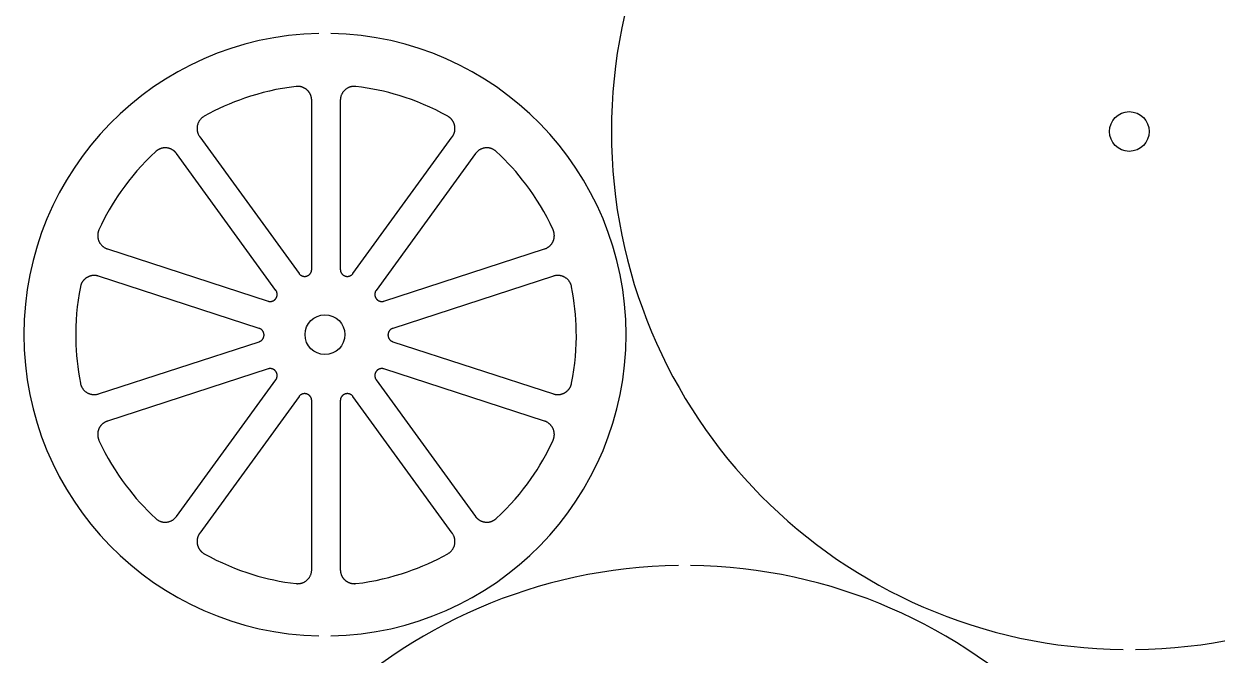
# Model space of a CAD drawing. Extents: x -2485 to -2143, y -68 to 535.
# Drawn here: x -2379.9 to -2280.8, y 16.8 to 69.2 of the extents above; entities that cross this region are included whole.
import ezdxf

# ---------------------------------------------------------------- set-up
doc = ezdxf.new("R2010")
doc.units = 0
doc.layers.add('Contorno', color=5, linetype='Continuous', true_color=0x0000ff)
doc.layers.add('Linha', color=1, linetype='Continuous')

msp = doc.modelspace()

# ---------------------------------------------------------------- linework, layer by layer
at = {"layer": 'Contorno'}
for centre in [(-2288.097, 60.242), (-2354.877, 43.381)]:
    msp.add_circle(centre, 1.65, dxfattribs=at)
for centre, radius, start, end in [((-2288.097, 60.242), 43, 90.66625, 269.33375), ((-2288.097, 60.242), 43, 270.66625, 89.33375), ((-2354.877, 43.381), 25, 91.14599, 268.85401), ((-2354.877, 43.381), 25, 271.14599, 88.85401), ((-2325.02, -18.785), 43, 90.66625, 269.33375), ((-2325.02, -18.785), 43, 270.66625, 89.33375)]:
    msp.add_arc(centre, radius, start, end, dxfattribs=at)
at = {"layer": 'Linha'}
for points in [[(-2357.159, 63.988), (-2357.189, 63.987), (-2357.22, 63.986), (-2357.25, 63.983), (-2357.279, 63.98), (-2357.842, 63.906), (-2358.398, 63.817), (-2358.946, 63.714), (-2359.486, 63.597), (-2360.018, 63.466), (-2360.541, 63.324), (-2361.055, 63.169), (-2361.559, 63.002), (-2361.979, 62.852), (-2362.399, 62.692), (-2362.819, 62.521), (-2363.238, 62.339), (-2363.657, 62.147), (-2364.074, 61.943), (-2364.49, 61.728), (-2364.904, 61.503), (-2364.939, 61.482), (-2364.973, 61.461), (-2365.006, 61.439), (-2365.038, 61.415), (-2365.07, 61.39), (-2365.101, 61.364), (-2365.13, 61.337), (-2365.159, 61.31), (-2365.187, 61.281), (-2365.214, 61.251), (-2365.239, 61.22), (-2365.264, 61.189), (-2365.288, 61.156), (-2365.31, 61.123), (-2365.331, 61.089), (-2365.352, 61.054), (-2365.371, 61.019), (-2365.388, 60.983), (-2365.405, 60.947), (-2365.42, 60.909), (-2365.434, 60.872), (-2365.446, 60.834), (-2365.458, 60.795), (-2365.467, 60.757), (-2365.476, 60.717), (-2365.483, 60.678), (-2365.489, 60.638), (-2365.494, 60.598), (-2365.497, 60.559), (-2365.498, 60.518), (-2365.499, 60.478), (-2365.498, 60.438), (-2365.495, 60.398), (-2365.492, 60.358), (-2365.487, 60.319), (-2365.48, 60.279), (-2365.472, 60.24), (-2365.463, 60.201), (-2365.452, 60.162), (-2365.44, 60.124), (-2365.427, 60.086), (-2365.413, 60.049), (-2365.397, 60.012), (-2365.38, 59.976), (-2365.362, 59.94), (-2365.342, 59.905), (-2365.322, 59.871), (-2365.3, 59.837), (-2365.277, 59.804), (-2357.032, 48.456), (-2357.02, 48.44), (-2357.007, 48.424), (-2356.994, 48.409), (-2356.98, 48.395), (-2356.966, 48.38), (-2356.952, 48.367), (-2356.937, 48.353), (-2356.921, 48.341), (-2356.905, 48.329), (-2356.889, 48.317), (-2356.872, 48.306), (-2356.855, 48.296), (-2356.837, 48.286), (-2356.82, 48.277), (-2356.802, 48.268), (-2356.783, 48.26), (-2356.765, 48.253), (-2356.746, 48.246), (-2356.727, 48.24), (-2356.707, 48.235), (-2356.688, 48.23), (-2356.668, 48.226), (-2356.649, 48.223), (-2356.629, 48.22), (-2356.609, 48.218), (-2356.589, 48.217), (-2356.569, 48.216), (-2356.549, 48.216), (-2356.529, 48.217), (-2356.509, 48.219), (-2356.489, 48.221), (-2356.469, 48.224), (-2356.449, 48.227), (-2356.43, 48.231), (-2356.41, 48.236), (-2356.391, 48.242), (-2356.372, 48.248), (-2356.353, 48.255), (-2356.335, 48.262), (-2356.316, 48.27), (-2356.298, 48.279), (-2356.281, 48.288), (-2356.263, 48.298), (-2356.246, 48.309), (-2356.23, 48.32), (-2356.213, 48.332), (-2356.197, 48.344), (-2356.182, 48.357), (-2356.167, 48.37), (-2356.153, 48.384), (-2356.139, 48.398), (-2356.125, 48.413), (-2356.112, 48.428), (-2356.1, 48.444), (-2356.088, 48.46), (-2356.076, 48.476), (-2356.066, 48.493), (-2356.055, 48.511), (-2356.046, 48.528), (-2356.037, 48.546), (-2356.029, 48.564), (-2356.021, 48.583), (-2356.014, 48.601), (-2356.007, 48.62), (-2356.002, 48.64), (-2355.996, 48.659), (-2355.992, 48.679), (-2355.988, 48.698), (-2355.985, 48.718), (-2355.983, 48.738), (-2355.981, 48.758), (-2355.98, 48.778), (-2355.98, 48.798), (-2355.98, 62.825), (-2355.98, 62.855), (-2355.981, 62.885), (-2355.983, 62.915), (-2355.986, 62.945), (-2355.989, 62.975), (-2355.994, 63.006), (-2355.999, 63.036), (-2356.005, 63.066), (-2356.012, 63.096), (-2356.019, 63.126), (-2356.028, 63.156), (-2356.037, 63.185), (-2356.047, 63.215), (-2356.058, 63.244), (-2356.069, 63.273), (-2356.082, 63.302), (-2356.095, 63.33), (-2356.109, 63.358), (-2356.123, 63.385), (-2356.139, 63.412), (-2356.155, 63.439), (-2356.171, 63.465), (-2356.189, 63.49), (-2356.207, 63.515), (-2356.225, 63.54), (-2356.244, 63.564), (-2356.264, 63.587), (-2356.284, 63.61), (-2356.305, 63.632), (-2356.326, 63.653), (-2356.348, 63.674), (-2356.37, 63.694), (-2356.393, 63.714), (-2356.416, 63.733), (-2356.44, 63.752), (-2356.464, 63.77), (-2356.489, 63.787), (-2356.514, 63.804), (-2356.54, 63.82), (-2356.567, 63.836), (-2356.594, 63.851), (-2356.621, 63.865), (-2356.649, 63.878), (-2356.677, 63.891), (-2356.706, 63.903), (-2356.735, 63.914), (-2356.764, 63.925), (-2356.794, 63.935), (-2356.824, 63.944), (-2356.854, 63.952), (-2356.884, 63.959), (-2356.915, 63.966), (-2356.945, 63.971), (-2356.976, 63.976), (-2357.006, 63.98), (-2357.037, 63.983), (-2357.068, 63.986), (-2357.098, 63.987), (-2357.129, 63.988), (-2357.159, 63.988)], [(-2352.544, 63.984), (-2352.584, 63.979), (-2352.623, 63.974), (-2352.663, 63.967), (-2352.702, 63.958), (-2352.741, 63.949), (-2352.779, 63.938), (-2352.817, 63.925), (-2352.855, 63.912), (-2352.892, 63.897), (-2352.929, 63.88), (-2352.965, 63.863), (-2353.001, 63.844), (-2353.035, 63.824), (-2353.069, 63.803), (-2353.103, 63.781), (-2353.135, 63.758), (-2353.167, 63.733), (-2353.198, 63.708), (-2353.228, 63.681), (-2353.257, 63.653), (-2353.285, 63.625), (-2353.312, 63.595), (-2353.338, 63.565), (-2353.363, 63.533), (-2353.387, 63.501), (-2353.409, 63.468), (-2353.431, 63.434), (-2353.451, 63.4), (-2353.471, 63.365), (-2353.489, 63.329), (-2353.505, 63.292), (-2353.521, 63.255), (-2353.535, 63.218), (-2353.548, 63.18), (-2353.559, 63.142), (-2353.57, 63.103), (-2353.579, 63.064), (-2353.586, 63.024), (-2353.592, 62.985), (-2353.597, 62.945), (-2353.601, 62.905), (-2353.603, 62.865), (-2353.603, 62.825), (-2353.603, 48.798), (-2353.603, 48.778), (-2353.602, 48.758), (-2353.6, 48.738), (-2353.598, 48.718), (-2353.595, 48.698), (-2353.591, 48.679), (-2353.587, 48.659), (-2353.581, 48.64), (-2353.576, 48.62), (-2353.569, 48.602), (-2353.562, 48.583), (-2353.554, 48.564), (-2353.546, 48.546), (-2353.537, 48.528), (-2353.527, 48.511), (-2353.517, 48.493), (-2353.507, 48.477), (-2353.495, 48.46), (-2353.483, 48.444), (-2353.471, 48.428), (-2353.458, 48.413), (-2353.444, 48.398), (-2353.43, 48.384), (-2353.416, 48.37), (-2353.401, 48.357), (-2353.385, 48.344), (-2353.37, 48.332), (-2353.353, 48.32), (-2353.337, 48.309), (-2353.32, 48.298), (-2353.302, 48.288), (-2353.285, 48.279), (-2353.267, 48.27), (-2353.248, 48.262), (-2353.23, 48.255), (-2353.211, 48.248), (-2353.192, 48.242), (-2353.173, 48.236), (-2353.153, 48.231), (-2353.134, 48.227), (-2353.114, 48.224), (-2353.094, 48.221), (-2353.074, 48.219), (-2353.054, 48.217), (-2353.034, 48.216), (-2353.014, 48.216), (-2352.994, 48.217), (-2352.974, 48.218), (-2352.954, 48.22), (-2352.934, 48.223), (-2352.915, 48.226), (-2352.895, 48.23), (-2352.876, 48.235), (-2352.856, 48.24), (-2352.837, 48.246), (-2352.818, 48.253), (-2352.8, 48.26), (-2352.781, 48.268), (-2352.763, 48.277), (-2352.745, 48.286), (-2352.728, 48.296), (-2352.711, 48.306), (-2352.694, 48.317), (-2352.678, 48.329), (-2352.662, 48.341), (-2352.646, 48.354), (-2352.631, 48.367), (-2352.617, 48.38), (-2352.603, 48.395), (-2352.589, 48.409), (-2352.576, 48.424), (-2352.563, 48.44), (-2352.551, 48.456), (-2344.306, 59.804), (-2344.289, 59.829), (-2344.272, 59.853), (-2344.256, 59.879), (-2344.241, 59.905), (-2344.226, 59.932), (-2344.211, 59.959), (-2344.198, 59.986), (-2344.185, 60.014), (-2344.173, 60.042), (-2344.161, 60.071), (-2344.151, 60.1), (-2344.141, 60.129), (-2344.131, 60.159), (-2344.123, 60.189), (-2344.115, 60.219), (-2344.109, 60.25), (-2344.103, 60.28), (-2344.098, 60.311), (-2344.093, 60.342), (-2344.09, 60.373), (-2344.087, 60.404), (-2344.085, 60.435), (-2344.084, 60.465), (-2344.084, 60.496), (-2344.085, 60.527), (-2344.086, 60.558), (-2344.088, 60.588), (-2344.091, 60.618), (-2344.095, 60.648), (-2344.1, 60.678), (-2344.105, 60.708), (-2344.111, 60.737), (-2344.118, 60.766), (-2344.125, 60.795), (-2344.134, 60.824), (-2344.143, 60.853), (-2344.153, 60.882), (-2344.163, 60.91), (-2344.175, 60.939), (-2344.187, 60.967), (-2344.2, 60.995), (-2344.214, 61.023), (-2344.229, 61.05), (-2344.244, 61.077), (-2344.26, 61.103), (-2344.277, 61.13), (-2344.295, 61.155), (-2344.313, 61.181), (-2344.332, 61.205), (-2344.351, 61.23), (-2344.371, 61.253), (-2344.392, 61.276), (-2344.413, 61.299), (-2344.435, 61.321), (-2344.458, 61.342), (-2344.481, 61.363), (-2344.504, 61.383), (-2344.528, 61.402), (-2344.552, 61.421), (-2344.577, 61.439), (-2344.602, 61.456), (-2344.627, 61.472), (-2344.653, 61.488), (-2344.679, 61.503), (-2345.178, 61.773), (-2345.679, 62.028), (-2346.184, 62.267), (-2346.689, 62.489), (-2347.196, 62.697), (-2347.703, 62.889), (-2348.21, 63.065), (-2348.716, 63.227), (-2349.144, 63.353), (-2349.578, 63.47), (-2350.018, 63.578), (-2350.464, 63.678), (-2350.916, 63.768), (-2351.373, 63.849), (-2351.836, 63.92), (-2352.304, 63.98), (-2352.344, 63.984), (-2352.384, 63.987), (-2352.424, 63.988), (-2352.464, 63.988), (-2352.504, 63.986), (-2352.544, 63.984)], [(-2359.387, 46.137), (-2359.367, 46.139), (-2359.347, 46.141), (-2359.328, 46.144), (-2359.308, 46.148), (-2359.288, 46.152), (-2359.269, 46.157), (-2359.25, 46.163), (-2359.231, 46.169), (-2359.212, 46.176), (-2359.194, 46.184), (-2359.175, 46.192), (-2359.157, 46.201), (-2359.14, 46.21), (-2359.122, 46.22), (-2359.106, 46.231), (-2359.089, 46.242), (-2359.073, 46.254), (-2359.057, 46.267), (-2359.042, 46.28), (-2359.027, 46.293), (-2359.013, 46.307), (-2358.999, 46.321), (-2358.985, 46.336), (-2358.972, 46.352), (-2358.96, 46.367), (-2358.948, 46.384), (-2358.937, 46.4), (-2358.927, 46.417), (-2358.917, 46.434), (-2358.907, 46.452), (-2358.898, 46.47), (-2358.89, 46.488), (-2358.882, 46.507), (-2358.876, 46.526), (-2358.869, 46.545), (-2358.864, 46.564), (-2358.859, 46.583), (-2358.854, 46.603), (-2358.851, 46.623), (-2358.848, 46.642), (-2358.846, 46.662), (-2358.844, 46.682), (-2358.843, 46.702), (-2358.843, 46.722), (-2358.844, 46.742), (-2358.845, 46.762), (-2358.847, 46.782), (-2358.849, 46.802), (-2358.853, 46.822), (-2358.857, 46.842), (-2358.861, 46.861), (-2358.866, 46.88), (-2358.872, 46.899), (-2358.879, 46.918), (-2358.886, 46.937), (-2358.894, 46.955), (-2358.903, 46.974), (-2358.912, 46.991), (-2358.921, 47.009), (-2358.932, 47.026), (-2358.943, 47.043), (-2358.954, 47.059), (-2367.199, 58.407), (-2367.217, 58.431), (-2367.236, 58.455), (-2367.255, 58.478), (-2367.275, 58.501), (-2367.295, 58.523), (-2367.317, 58.545), (-2367.339, 58.567), (-2367.361, 58.588), (-2367.384, 58.608), (-2367.408, 58.628), (-2367.432, 58.647), (-2367.457, 58.665), (-2367.483, 58.683), (-2367.509, 58.701), (-2367.535, 58.717), (-2367.562, 58.733), (-2367.589, 58.748), (-2367.617, 58.762), (-2367.645, 58.776), (-2367.673, 58.789), (-2367.702, 58.801), (-2367.73, 58.812), (-2367.759, 58.823), (-2367.789, 58.833), (-2367.818, 58.841), (-2367.848, 58.85), (-2367.877, 58.857), (-2367.907, 58.863), (-2367.937, 58.869), (-2367.967, 58.874), (-2367.996, 58.878), (-2368.026, 58.881), (-2368.056, 58.884), (-2368.086, 58.886), (-2368.116, 58.887), (-2368.146, 58.887), (-2368.177, 58.886), (-2368.207, 58.885), (-2368.238, 58.883), (-2368.268, 58.88), (-2368.299, 58.876), (-2368.33, 58.871), (-2368.36, 58.866), (-2368.39, 58.86), (-2368.421, 58.853), (-2368.451, 58.845), (-2368.481, 58.836), (-2368.51, 58.826), (-2368.54, 58.816), (-2368.569, 58.805), (-2368.598, 58.793), (-2368.626, 58.781), (-2368.654, 58.767), (-2368.682, 58.753), (-2368.709, 58.739), (-2368.735, 58.723), (-2368.762, 58.707), (-2368.787, 58.69), (-2368.813, 58.673), (-2368.837, 58.655), (-2368.861, 58.637), (-2368.885, 58.618), (-2368.907, 58.598), (-2368.93, 58.578), (-2369.341, 58.187), (-2369.738, 57.789), (-2370.121, 57.383), (-2370.49, 56.971), (-2370.843, 56.553), (-2371.182, 56.13), (-2371.507, 55.702), (-2371.817, 55.271), (-2372.069, 54.903), (-2372.314, 54.527), (-2372.553, 54.142), (-2372.786, 53.748), (-2373.012, 53.346), (-2373.23, 52.936), (-2373.44, 52.518), (-2373.642, 52.092), (-2373.658, 52.055), (-2373.673, 52.018), (-2373.687, 51.98), (-2373.699, 51.942), (-2373.71, 51.903), (-2373.72, 51.865), (-2373.728, 51.825), (-2373.735, 51.786), (-2373.74, 51.746), (-2373.744, 51.706), (-2373.747, 51.666), (-2373.749, 51.626), (-2373.749, 51.586), (-2373.747, 51.546), (-2373.745, 51.506), (-2373.741, 51.466), (-2373.735, 51.427), (-2373.728, 51.387), (-2373.72, 51.348), (-2373.711, 51.309), (-2373.7, 51.27), (-2373.687, 51.232), (-2373.674, 51.194), (-2373.659, 51.157), (-2373.643, 51.12), (-2373.626, 51.084), (-2373.607, 51.049), (-2373.587, 51.014), (-2373.567, 50.98), (-2373.544, 50.946), (-2373.521, 50.914), (-2373.497, 50.882), (-2373.471, 50.851), (-2373.445, 50.821), (-2373.417, 50.792), (-2373.389, 50.764), (-2373.359, 50.736), (-2373.329, 50.71), (-2373.298, 50.685), (-2373.266, 50.661), (-2373.233, 50.638), (-2373.199, 50.617), (-2373.165, 50.596), (-2373.129, 50.577), (-2373.094, 50.559), (-2373.057, 50.542), (-2373.02, 50.526), (-2372.983, 50.512), (-2372.945, 50.499), (-2359.604, 46.164), (-2359.585, 46.158), (-2359.566, 46.153), (-2359.546, 46.149), (-2359.527, 46.145), (-2359.507, 46.142), (-2359.487, 46.139), (-2359.467, 46.137), (-2359.447, 46.136), (-2359.427, 46.136), (-2359.407, 46.136), (-2359.387, 46.137)], [(-2335.834, 51.616), (-2335.835, 51.647), (-2335.836, 51.679), (-2335.839, 51.71), (-2335.842, 51.74), (-2335.846, 51.771), (-2335.851, 51.802), (-2335.856, 51.832), (-2335.863, 51.862), (-2335.87, 51.892), (-2335.878, 51.922), (-2335.887, 51.951), (-2335.896, 51.98), (-2335.906, 52.009), (-2335.917, 52.037), (-2335.929, 52.065), (-2335.941, 52.092), (-2336.185, 52.604), (-2336.442, 53.105), (-2336.709, 53.595), (-2336.988, 54.072), (-2337.276, 54.538), (-2337.573, 54.991), (-2337.879, 55.432), (-2338.194, 55.86), (-2338.466, 56.213), (-2338.748, 56.563), (-2339.04, 56.909), (-2339.343, 57.252), (-2339.655, 57.591), (-2339.978, 57.925), (-2340.311, 58.254), (-2340.653, 58.578), (-2340.683, 58.605), (-2340.714, 58.63), (-2340.746, 58.655), (-2340.778, 58.678), (-2340.811, 58.701), (-2340.846, 58.722), (-2340.88, 58.742), (-2340.916, 58.761), (-2340.952, 58.778), (-2340.988, 58.795), (-2341.025, 58.81), (-2341.063, 58.823), (-2341.101, 58.836), (-2341.14, 58.847), (-2341.179, 58.857), (-2341.218, 58.865), (-2341.257, 58.872), (-2341.297, 58.878), (-2341.337, 58.882), (-2341.377, 58.885), (-2341.417, 58.887), (-2341.457, 58.887), (-2341.497, 58.886), (-2341.537, 58.883), (-2341.577, 58.879), (-2341.617, 58.874), (-2341.656, 58.867), (-2341.695, 58.859), (-2341.734, 58.85), (-2341.773, 58.839), (-2341.811, 58.827), (-2341.849, 58.814), (-2341.886, 58.799), (-2341.923, 58.783), (-2341.959, 58.766), (-2341.995, 58.748), (-2342.03, 58.728), (-2342.064, 58.707), (-2342.097, 58.685), (-2342.13, 58.662), (-2342.162, 58.638), (-2342.193, 58.612), (-2342.223, 58.586), (-2342.253, 58.559), (-2342.281, 58.53), (-2342.308, 58.501), (-2342.334, 58.471), (-2342.36, 58.439), (-2342.384, 58.407), (-2350.629, 47.059), (-2350.64, 47.043), (-2350.651, 47.026), (-2350.661, 47.009), (-2350.671, 46.991), (-2350.68, 46.974), (-2350.689, 46.955), (-2350.697, 46.937), (-2350.704, 46.918), (-2350.711, 46.899), (-2350.716, 46.88), (-2350.722, 46.861), (-2350.726, 46.842), (-2350.73, 46.822), (-2350.734, 46.802), (-2350.736, 46.782), (-2350.738, 46.762), (-2350.739, 46.742), (-2350.74, 46.722), (-2350.74, 46.702), (-2350.739, 46.682), (-2350.737, 46.662), (-2350.735, 46.642), (-2350.732, 46.623), (-2350.728, 46.603), (-2350.724, 46.583), (-2350.719, 46.564), (-2350.714, 46.545), (-2350.707, 46.526), (-2350.7, 46.507), (-2350.693, 46.488), (-2350.685, 46.47), (-2350.676, 46.452), (-2350.666, 46.435), (-2350.656, 46.417), (-2350.646, 46.4), (-2350.635, 46.384), (-2350.623, 46.367), (-2350.61, 46.352), (-2350.598, 46.336), (-2350.584, 46.321), (-2350.57, 46.307), (-2350.556, 46.293), (-2350.541, 46.28), (-2350.526, 46.267), (-2350.51, 46.254), (-2350.494, 46.242), (-2350.477, 46.231), (-2350.46, 46.22), (-2350.443, 46.21), (-2350.426, 46.201), (-2350.408, 46.192), (-2350.389, 46.184), (-2350.371, 46.176), (-2350.352, 46.169), (-2350.333, 46.163), (-2350.314, 46.157), (-2350.295, 46.152), (-2350.275, 46.148), (-2350.255, 46.144), (-2350.236, 46.141), (-2350.216, 46.139), (-2350.196, 46.137), (-2350.176, 46.136), (-2350.156, 46.136), (-2350.136, 46.136), (-2350.116, 46.137), (-2350.096, 46.139), (-2350.076, 46.142), (-2350.056, 46.145), (-2350.036, 46.149), (-2350.017, 46.153), (-2349.998, 46.158), (-2349.978, 46.164), (-2336.638, 50.499), (-2336.61, 50.508), (-2336.581, 50.519), (-2336.553, 50.53), (-2336.525, 50.542), (-2336.498, 50.555), (-2336.47, 50.568), (-2336.443, 50.582), (-2336.416, 50.597), (-2336.39, 50.613), (-2336.364, 50.63), (-2336.338, 50.647), (-2336.313, 50.665), (-2336.288, 50.683), (-2336.263, 50.703), (-2336.24, 50.723), (-2336.216, 50.743), (-2336.193, 50.764), (-2336.171, 50.786), (-2336.149, 50.809), (-2336.129, 50.832), (-2336.108, 50.855), (-2336.089, 50.879), (-2336.07, 50.903), (-2336.051, 50.928), (-2336.034, 50.953), (-2336.017, 50.979), (-2336.001, 51.005), (-2335.985, 51.031), (-2335.971, 51.058), (-2335.957, 51.085), (-2335.944, 51.112), (-2335.932, 51.139), (-2335.92, 51.166), (-2335.909, 51.194), (-2335.899, 51.223), (-2335.889, 51.251), (-2335.88, 51.28), (-2335.872, 51.31), (-2335.865, 51.34), (-2335.858, 51.37), (-2335.852, 51.4), (-2335.847, 51.43), (-2335.843, 51.461), (-2335.84, 51.492), (-2335.837, 51.523), (-2335.835, 51.554), (-2335.834, 51.585), (-2335.834, 51.616)], [(-2373.954, 38.409), (-2373.914, 38.413), (-2373.874, 38.418), (-2373.835, 38.424), (-2373.795, 38.432), (-2373.756, 38.441), (-2373.718, 38.451), (-2373.679, 38.463), (-2360.339, 42.798), (-2360.32, 42.804), (-2360.301, 42.812), (-2360.283, 42.819), (-2360.265, 42.828), (-2360.247, 42.837), (-2360.229, 42.846), (-2360.212, 42.857), (-2360.195, 42.868), (-2360.179, 42.879), (-2360.163, 42.891), (-2360.147, 42.903), (-2360.132, 42.917), (-2360.117, 42.93), (-2360.103, 42.944), (-2360.089, 42.959), (-2360.076, 42.974), (-2360.063, 42.989), (-2360.051, 43.005), (-2360.039, 43.021), (-2360.028, 43.038), (-2360.018, 43.055), (-2360.008, 43.073), (-2359.999, 43.09), (-2359.99, 43.108), (-2359.982, 43.127), (-2359.974, 43.145), (-2359.968, 43.164), (-2359.962, 43.183), (-2359.956, 43.202), (-2359.951, 43.222), (-2359.947, 43.242), (-2359.944, 43.261), (-2359.941, 43.281), (-2359.939, 43.301), (-2359.938, 43.321), (-2359.937, 43.341), (-2359.937, 43.361), (-2359.938, 43.381), (-2359.939, 43.401), (-2359.941, 43.421), (-2359.944, 43.441), (-2359.947, 43.46), (-2359.951, 43.48), (-2359.956, 43.5), (-2359.962, 43.519), (-2359.968, 43.538), (-2359.974, 43.557), (-2359.982, 43.575), (-2359.99, 43.594), (-2359.999, 43.612), (-2360.008, 43.629), (-2360.018, 43.647), (-2360.028, 43.664), (-2360.039, 43.681), (-2360.051, 43.697), (-2360.063, 43.713), (-2360.076, 43.728), (-2360.089, 43.743), (-2360.103, 43.758), (-2360.117, 43.772), (-2360.132, 43.785), (-2360.147, 43.799), (-2360.163, 43.811), (-2360.179, 43.823), (-2360.195, 43.834), (-2360.212, 43.845), (-2360.229, 43.856), (-2360.247, 43.865), (-2360.265, 43.874), (-2360.283, 43.883), (-2360.301, 43.891), (-2360.32, 43.898), (-2360.339, 43.904), (-2373.679, 48.239), (-2373.708, 48.248), (-2373.737, 48.256), (-2373.766, 48.263), (-2373.796, 48.27), (-2373.825, 48.276), (-2373.856, 48.281), (-2373.886, 48.286), (-2373.916, 48.289), (-2373.947, 48.292), (-2373.978, 48.294), (-2374.009, 48.295), (-2374.04, 48.296), (-2374.071, 48.295), (-2374.102, 48.294), (-2374.133, 48.292), (-2374.164, 48.289), (-2374.195, 48.285), (-2374.226, 48.281), (-2374.256, 48.275), (-2374.287, 48.269), (-2374.317, 48.262), (-2374.347, 48.254), (-2374.377, 48.246), (-2374.406, 48.236), (-2374.435, 48.226), (-2374.464, 48.215), (-2374.492, 48.204), (-2374.52, 48.192), (-2374.548, 48.179), (-2374.575, 48.165), (-2374.601, 48.151), (-2374.627, 48.136), (-2374.652, 48.121), (-2374.678, 48.105), (-2374.703, 48.088), (-2374.727, 48.07), (-2374.752, 48.052), (-2374.776, 48.033), (-2374.799, 48.013), (-2374.822, 47.993), (-2374.845, 47.971), (-2374.867, 47.95), (-2374.888, 47.927), (-2374.909, 47.905), (-2374.929, 47.881), (-2374.949, 47.857), (-2374.968, 47.832), (-2374.986, 47.807), (-2375.004, 47.782), (-2375.021, 47.755), (-2375.038, 47.729), (-2375.053, 47.702), (-2375.068, 47.675), (-2375.082, 47.647), (-2375.095, 47.619), (-2375.108, 47.591), (-2375.12, 47.563), (-2375.131, 47.534), (-2375.141, 47.505), (-2375.15, 47.476), (-2375.159, 47.447), (-2375.166, 47.418), (-2375.173, 47.389), (-2375.18, 47.36), (-2375.283, 46.802), (-2375.37, 46.246), (-2375.441, 45.692), (-2375.497, 45.142), (-2375.537, 44.596), (-2375.563, 44.055), (-2375.575, 43.518), (-2375.572, 42.987), (-2375.559, 42.542), (-2375.537, 42.093), (-2375.504, 41.641), (-2375.461, 41.185), (-2375.407, 40.728), (-2375.342, 40.268), (-2375.267, 39.806), (-2375.18, 39.342), (-2375.171, 39.303), (-2375.161, 39.264), (-2375.15, 39.226), (-2375.138, 39.188), (-2375.124, 39.15), (-2375.109, 39.113), (-2375.092, 39.076), (-2375.075, 39.04), (-2375.056, 39.005), (-2375.036, 38.97), (-2375.015, 38.936), (-2374.992, 38.903), (-2374.969, 38.871), (-2374.944, 38.839), (-2374.918, 38.808), (-2374.892, 38.778), (-2374.864, 38.749), (-2374.835, 38.722), (-2374.805, 38.695), (-2374.775, 38.669), (-2374.743, 38.644), (-2374.711, 38.62), (-2374.678, 38.598), (-2374.644, 38.576), (-2374.61, 38.556), (-2374.574, 38.537), (-2374.538, 38.519), (-2374.502, 38.502), (-2374.465, 38.487), (-2374.427, 38.473), (-2374.389, 38.46), (-2374.351, 38.449), (-2374.312, 38.439), (-2374.273, 38.43), (-2374.234, 38.423), (-2374.194, 38.417), (-2374.154, 38.412), (-2374.114, 38.409), (-2374.074, 38.407), (-2374.034, 38.406), (-2373.994, 38.407), (-2373.954, 38.409)], [(-2334.474, 47.589), (-2334.491, 47.626), (-2334.508, 47.662), (-2334.527, 47.697), (-2334.547, 47.732), (-2334.568, 47.766), (-2334.591, 47.799), (-2334.614, 47.831), (-2334.639, 47.863), (-2334.664, 47.894), (-2334.691, 47.924), (-2334.719, 47.953), (-2334.748, 47.981), (-2334.777, 48.007), (-2334.808, 48.033), (-2334.84, 48.058), (-2334.872, 48.082), (-2334.905, 48.104), (-2334.939, 48.126), (-2334.973, 48.146), (-2335.009, 48.165), (-2335.044, 48.183), (-2335.081, 48.2), (-2335.118, 48.215), (-2335.156, 48.229), (-2335.194, 48.242), (-2335.232, 48.253), (-2335.271, 48.263), (-2335.31, 48.272), (-2335.349, 48.279), (-2335.389, 48.285), (-2335.429, 48.29), (-2335.469, 48.293), (-2335.509, 48.295), (-2335.549, 48.296), (-2335.589, 48.295), (-2335.629, 48.293), (-2335.669, 48.289), (-2335.709, 48.284), (-2335.748, 48.278), (-2335.787, 48.27), (-2335.826, 48.261), (-2335.865, 48.251), (-2335.903, 48.239), (-2349.244, 43.904), (-2349.263, 43.898), (-2349.282, 43.891), (-2349.3, 43.883), (-2349.318, 43.874), (-2349.336, 43.865), (-2349.354, 43.856), (-2349.371, 43.845), (-2349.388, 43.835), (-2349.404, 43.823), (-2349.42, 43.811), (-2349.436, 43.799), (-2349.451, 43.786), (-2349.466, 43.772), (-2349.48, 43.758), (-2349.494, 43.743), (-2349.507, 43.728), (-2349.52, 43.713), (-2349.532, 43.697), (-2349.544, 43.681), (-2349.555, 43.664), (-2349.565, 43.647), (-2349.575, 43.63), (-2349.584, 43.612), (-2349.593, 43.594), (-2349.601, 43.575), (-2349.608, 43.557), (-2349.615, 43.538), (-2349.621, 43.519), (-2349.627, 43.5), (-2349.631, 43.48), (-2349.636, 43.461), (-2349.639, 43.441), (-2349.642, 43.421), (-2349.644, 43.401), (-2349.645, 43.381), (-2349.646, 43.361), (-2349.646, 43.341), (-2349.645, 43.321), (-2349.644, 43.301), (-2349.642, 43.281), (-2349.639, 43.261), (-2349.636, 43.242), (-2349.631, 43.222), (-2349.627, 43.203), (-2349.621, 43.183), (-2349.615, 43.164), (-2349.608, 43.145), (-2349.601, 43.127), (-2349.593, 43.108), (-2349.584, 43.09), (-2349.575, 43.073), (-2349.565, 43.055), (-2349.555, 43.038), (-2349.544, 43.021), (-2349.532, 43.005), (-2349.52, 42.989), (-2349.507, 42.974), (-2349.494, 42.959), (-2349.48, 42.944), (-2349.466, 42.93), (-2349.451, 42.917), (-2349.436, 42.904), (-2349.42, 42.891), (-2349.404, 42.879), (-2349.388, 42.868), (-2349.371, 42.857), (-2349.354, 42.847), (-2349.336, 42.837), (-2349.318, 42.828), (-2349.3, 42.819), (-2349.282, 42.812), (-2349.263, 42.804), (-2349.244, 42.798), (-2335.903, 38.463), (-2335.875, 38.454), (-2335.846, 38.446), (-2335.817, 38.439), (-2335.787, 38.432), (-2335.757, 38.426), (-2335.727, 38.421), (-2335.697, 38.416), (-2335.666, 38.413), (-2335.636, 38.41), (-2335.605, 38.408), (-2335.574, 38.407), (-2335.543, 38.406), (-2335.512, 38.407), (-2335.481, 38.408), (-2335.45, 38.41), (-2335.419, 38.413), (-2335.388, 38.417), (-2335.357, 38.421), (-2335.326, 38.427), (-2335.296, 38.433), (-2335.266, 38.44), (-2335.236, 38.448), (-2335.206, 38.457), (-2335.177, 38.466), (-2335.148, 38.476), (-2335.119, 38.487), (-2335.091, 38.498), (-2335.063, 38.511), (-2335.035, 38.523), (-2335.008, 38.537), (-2334.982, 38.551), (-2334.956, 38.566), (-2334.93, 38.581), (-2334.905, 38.597), (-2334.88, 38.614), (-2334.855, 38.632), (-2334.831, 38.65), (-2334.807, 38.669), (-2334.784, 38.689), (-2334.761, 38.71), (-2334.738, 38.731), (-2334.716, 38.752), (-2334.695, 38.775), (-2334.674, 38.798), (-2334.654, 38.821), (-2334.634, 38.845), (-2334.615, 38.87), (-2334.596, 38.895), (-2334.579, 38.921), (-2334.562, 38.947), (-2334.545, 38.973), (-2334.53, 39), (-2334.515, 39.027), (-2334.501, 39.055), (-2334.487, 39.083), (-2334.475, 39.111), (-2334.463, 39.139), (-2334.452, 39.168), (-2334.442, 39.197), (-2334.433, 39.226), (-2334.424, 39.255), (-2334.416, 39.284), (-2334.409, 39.313), (-2334.403, 39.342), (-2334.3, 39.9), (-2334.213, 40.456), (-2334.142, 41.01), (-2334.086, 41.56), (-2334.045, 42.106), (-2334.02, 42.647), (-2334.008, 43.184), (-2334.011, 43.715), (-2334.024, 44.161), (-2334.046, 44.609), (-2334.079, 45.062), (-2334.122, 45.517), (-2334.176, 45.974), (-2334.241, 46.434), (-2334.316, 46.896), (-2334.403, 47.36), (-2334.412, 47.399), (-2334.422, 47.438), (-2334.433, 47.476), (-2334.445, 47.514), (-2334.459, 47.552), (-2334.474, 47.589)], [(-2358.943, 39.659), (-2358.932, 39.676), (-2358.921, 39.693), (-2358.912, 39.711), (-2358.903, 39.729), (-2358.894, 39.747), (-2358.886, 39.765), (-2358.879, 39.784), (-2358.872, 39.803), (-2358.866, 39.822), (-2358.861, 39.841), (-2358.856, 39.861), (-2358.853, 39.88), (-2358.849, 39.9), (-2358.847, 39.92), (-2358.845, 39.94), (-2358.844, 39.96), (-2358.843, 39.98), (-2358.843, 40), (-2358.844, 40.02), (-2358.846, 40.04), (-2358.848, 40.06), (-2358.851, 40.079), (-2358.854, 40.099), (-2358.859, 40.119), (-2358.864, 40.138), (-2358.869, 40.157), (-2358.876, 40.176), (-2358.882, 40.195), (-2358.89, 40.214), (-2358.898, 40.232), (-2358.907, 40.25), (-2358.916, 40.268), (-2358.927, 40.285), (-2358.937, 40.302), (-2358.948, 40.318), (-2358.96, 40.335), (-2358.972, 40.35), (-2358.985, 40.366), (-2358.999, 40.381), (-2359.013, 40.395), (-2359.027, 40.409), (-2359.042, 40.422), (-2359.057, 40.435), (-2359.073, 40.448), (-2359.089, 40.46), (-2359.105, 40.471), (-2359.122, 40.482), (-2359.14, 40.492), (-2359.157, 40.501), (-2359.175, 40.51), (-2359.193, 40.518), (-2359.212, 40.526), (-2359.231, 40.533), (-2359.25, 40.539), (-2359.269, 40.545), (-2359.288, 40.55), (-2359.308, 40.554), (-2359.328, 40.558), (-2359.347, 40.561), (-2359.367, 40.564), (-2359.387, 40.565), (-2359.407, 40.566), (-2359.427, 40.566), (-2359.447, 40.566), (-2359.467, 40.565), (-2359.487, 40.563), (-2359.507, 40.56), (-2359.527, 40.557), (-2359.546, 40.553), (-2359.566, 40.549), (-2359.585, 40.544), (-2359.604, 40.538), (-2372.945, 36.203), (-2372.973, 36.194), (-2373.002, 36.183), (-2373.03, 36.172), (-2373.057, 36.16), (-2373.085, 36.148), (-2373.112, 36.134), (-2373.14, 36.12), (-2373.166, 36.105), (-2373.193, 36.089), (-2373.219, 36.073), (-2373.245, 36.055), (-2373.27, 36.037), (-2373.295, 36.019), (-2373.319, 35.999), (-2373.343, 35.98), (-2373.367, 35.959), (-2373.39, 35.938), (-2373.412, 35.916), (-2373.433, 35.893), (-2373.454, 35.871), (-2373.475, 35.847), (-2373.494, 35.823), (-2373.513, 35.799), (-2373.532, 35.774), (-2373.549, 35.749), (-2373.566, 35.723), (-2373.582, 35.697), (-2373.597, 35.671), (-2373.612, 35.644), (-2373.626, 35.617), (-2373.639, 35.59), (-2373.651, 35.563), (-2373.663, 35.536), (-2373.674, 35.508), (-2373.684, 35.479), (-2373.694, 35.451), (-2373.703, 35.422), (-2373.711, 35.392), (-2373.718, 35.362), (-2373.725, 35.332), (-2373.731, 35.302), (-2373.736, 35.272), (-2373.74, 35.241), (-2373.743, 35.21), (-2373.746, 35.179), (-2373.748, 35.148), (-2373.749, 35.117), (-2373.749, 35.086), (-2373.748, 35.055), (-2373.747, 35.024), (-2373.744, 34.993), (-2373.741, 34.962), (-2373.737, 34.931), (-2373.732, 34.9), (-2373.726, 34.87), (-2373.72, 34.84), (-2373.713, 34.81), (-2373.705, 34.78), (-2373.696, 34.751), (-2373.687, 34.722), (-2373.677, 34.693), (-2373.666, 34.665), (-2373.654, 34.638), (-2373.642, 34.61), (-2373.398, 34.098), (-2373.141, 33.597), (-2372.874, 33.108), (-2372.595, 32.63), (-2372.307, 32.164), (-2372.01, 31.711), (-2371.703, 31.27), (-2371.389, 30.842), (-2371.117, 30.489), (-2370.835, 30.139), (-2370.543, 29.793), (-2370.24, 29.45), (-2369.928, 29.111), (-2369.605, 28.777), (-2369.272, 28.448), (-2368.93, 28.124), (-2368.9, 28.097), (-2368.869, 28.072), (-2368.837, 28.047), (-2368.805, 28.024), (-2368.771, 28.001), (-2368.737, 27.98), (-2368.703, 27.96), (-2368.667, 27.941), (-2368.631, 27.924), (-2368.595, 27.908), (-2368.557, 27.893), (-2368.52, 27.879), (-2368.482, 27.866), (-2368.443, 27.855), (-2368.404, 27.845), (-2368.365, 27.837), (-2368.326, 27.83), (-2368.286, 27.824), (-2368.246, 27.82), (-2368.206, 27.817), (-2368.166, 27.815), (-2368.126, 27.815), (-2368.086, 27.816), (-2368.046, 27.819), (-2368.006, 27.823), (-2367.966, 27.828), (-2367.927, 27.835), (-2367.888, 27.843), (-2367.849, 27.852), (-2367.81, 27.863), (-2367.772, 27.875), (-2367.734, 27.888), (-2367.697, 27.903), (-2367.66, 27.919), (-2367.624, 27.936), (-2367.588, 27.955), (-2367.553, 27.974), (-2367.519, 27.995), (-2367.485, 28.017), (-2367.453, 28.04), (-2367.421, 28.064), (-2367.39, 28.09), (-2367.36, 28.116), (-2367.33, 28.143), (-2367.302, 28.172), (-2367.275, 28.201), (-2367.248, 28.231), (-2367.223, 28.263), (-2367.199, 28.295), (-2358.954, 39.643), (-2358.943, 39.659)], [(-2342.366, 28.271), (-2342.347, 28.247), (-2342.328, 28.224), (-2342.308, 28.201), (-2342.287, 28.179), (-2342.266, 28.157), (-2342.244, 28.135), (-2342.222, 28.115), (-2342.198, 28.094), (-2342.175, 28.074), (-2342.15, 28.055), (-2342.126, 28.037), (-2342.1, 28.019), (-2342.074, 28.002), (-2342.048, 27.985), (-2342.021, 27.969), (-2341.994, 27.954), (-2341.966, 27.94), (-2341.938, 27.926), (-2341.91, 27.913), (-2341.881, 27.901), (-2341.853, 27.89), (-2341.823, 27.879), (-2341.794, 27.87), (-2341.765, 27.861), (-2341.735, 27.853), (-2341.705, 27.845), (-2341.676, 27.839), (-2341.646, 27.833), (-2341.616, 27.828), (-2341.586, 27.824), (-2341.557, 27.821), (-2341.527, 27.818), (-2341.497, 27.816), (-2341.467, 27.815), (-2341.437, 27.815), (-2341.406, 27.816), (-2341.376, 27.817), (-2341.345, 27.819), (-2341.315, 27.822), (-2341.284, 27.826), (-2341.253, 27.831), (-2341.223, 27.836), (-2341.192, 27.842), (-2341.162, 27.849), (-2341.132, 27.857), (-2341.102, 27.866), (-2341.073, 27.876), (-2341.043, 27.886), (-2341.014, 27.897), (-2340.985, 27.909), (-2340.957, 27.921), (-2340.929, 27.935), (-2340.901, 27.949), (-2340.874, 27.964), (-2340.847, 27.979), (-2340.821, 27.995), (-2340.795, 28.012), (-2340.77, 28.029), (-2340.746, 28.047), (-2340.722, 28.065), (-2340.698, 28.084), (-2340.675, 28.104), (-2340.653, 28.124), (-2340.242, 28.515), (-2339.844, 28.914), (-2339.462, 29.319), (-2339.093, 29.732), (-2338.74, 30.149), (-2338.4, 30.572), (-2338.076, 31), (-2337.766, 31.431), (-2337.514, 31.799), (-2337.269, 32.175), (-2337.029, 32.56), (-2336.797, 32.954), (-2336.571, 33.356), (-2336.353, 33.766), (-2336.143, 34.184), (-2335.941, 34.61), (-2335.925, 34.647), (-2335.91, 34.684), (-2335.896, 34.722), (-2335.884, 34.76), (-2335.873, 34.799), (-2335.863, 34.838), (-2335.855, 34.877), (-2335.848, 34.916), (-2335.843, 34.956), (-2335.838, 34.996), (-2335.836, 35.036), (-2335.834, 35.076), (-2335.834, 35.116), (-2335.835, 35.156), (-2335.838, 35.196), (-2335.842, 35.236), (-2335.848, 35.276), (-2335.855, 35.315), (-2335.863, 35.354), (-2335.872, 35.393), (-2335.883, 35.432), (-2335.895, 35.47), (-2335.909, 35.508), (-2335.924, 35.545), (-2335.94, 35.582), (-2335.957, 35.618), (-2335.976, 35.653), (-2335.995, 35.688), (-2336.016, 35.722), (-2336.038, 35.756), (-2336.062, 35.788), (-2336.086, 35.82), (-2336.112, 35.851), (-2336.138, 35.881), (-2336.166, 35.91), (-2336.194, 35.938), (-2336.224, 35.966), (-2336.254, 35.992), (-2336.285, 36.017), (-2336.317, 36.041), (-2336.35, 36.064), (-2336.384, 36.085), (-2336.418, 36.106), (-2336.453, 36.125), (-2336.489, 36.143), (-2336.526, 36.16), (-2336.562, 36.176), (-2336.6, 36.19), (-2336.638, 36.203), (-2349.978, 40.538), (-2349.998, 40.544), (-2350.017, 40.549), (-2350.036, 40.554), (-2350.056, 40.557), (-2350.076, 40.561), (-2350.096, 40.563), (-2350.116, 40.565), (-2350.136, 40.566), (-2350.156, 40.566), (-2350.176, 40.566), (-2350.196, 40.565), (-2350.216, 40.564), (-2350.235, 40.561), (-2350.255, 40.558), (-2350.275, 40.555), (-2350.295, 40.55), (-2350.314, 40.545), (-2350.333, 40.539), (-2350.352, 40.533), (-2350.371, 40.526), (-2350.389, 40.518), (-2350.408, 40.51), (-2350.426, 40.501), (-2350.443, 40.492), (-2350.46, 40.482), (-2350.477, 40.471), (-2350.494, 40.46), (-2350.51, 40.448), (-2350.526, 40.435), (-2350.541, 40.423), (-2350.556, 40.409), (-2350.57, 40.395), (-2350.584, 40.381), (-2350.598, 40.366), (-2350.61, 40.35), (-2350.623, 40.335), (-2350.634, 40.318), (-2350.646, 40.302), (-2350.656, 40.285), (-2350.666, 40.268), (-2350.676, 40.25), (-2350.685, 40.232), (-2350.693, 40.214), (-2350.7, 40.195), (-2350.707, 40.176), (-2350.714, 40.157), (-2350.719, 40.138), (-2350.724, 40.119), (-2350.728, 40.099), (-2350.732, 40.079), (-2350.735, 40.06), (-2350.737, 40.04), (-2350.739, 40.02), (-2350.74, 40), (-2350.74, 39.98), (-2350.739, 39.96), (-2350.738, 39.94), (-2350.736, 39.92), (-2350.734, 39.9), (-2350.73, 39.88), (-2350.726, 39.861), (-2350.722, 39.841), (-2350.716, 39.822), (-2350.71, 39.803), (-2350.704, 39.784), (-2350.697, 39.765), (-2350.689, 39.747), (-2350.68, 39.729), (-2350.671, 39.711), (-2350.661, 39.693), (-2350.651, 39.676), (-2350.64, 39.659), (-2350.629, 39.643), (-2342.384, 28.295), (-2342.366, 28.271)], [(-2365.474, 26.452), (-2365.48, 26.422), (-2365.485, 26.391), (-2365.49, 26.36), (-2365.493, 26.329), (-2365.496, 26.298), (-2365.498, 26.268), (-2365.499, 26.237), (-2365.499, 26.206), (-2365.498, 26.175), (-2365.497, 26.144), (-2365.495, 26.114), (-2365.492, 26.084), (-2365.488, 26.054), (-2365.483, 26.024), (-2365.478, 25.994), (-2365.472, 25.965), (-2365.465, 25.936), (-2365.458, 25.907), (-2365.449, 25.878), (-2365.44, 25.849), (-2365.43, 25.82), (-2365.419, 25.792), (-2365.408, 25.763), (-2365.396, 25.735), (-2365.383, 25.707), (-2365.369, 25.679), (-2365.354, 25.652), (-2365.339, 25.625), (-2365.323, 25.599), (-2365.306, 25.572), (-2365.288, 25.547), (-2365.27, 25.521), (-2365.251, 25.497), (-2365.232, 25.472), (-2365.212, 25.449), (-2365.191, 25.426), (-2365.169, 25.403), (-2365.148, 25.381), (-2365.125, 25.36), (-2365.102, 25.339), (-2365.079, 25.319), (-2365.055, 25.3), (-2365.031, 25.281), (-2365.006, 25.264), (-2364.981, 25.246), (-2364.956, 25.23), (-2364.93, 25.214), (-2364.904, 25.199), (-2364.405, 24.929), (-2363.903, 24.674), (-2363.399, 24.435), (-2362.893, 24.213), (-2362.387, 24.005), (-2361.879, 23.813), (-2361.373, 23.637), (-2360.867, 23.475), (-2360.439, 23.35), (-2360.005, 23.232), (-2359.565, 23.124), (-2359.119, 23.024), (-2358.667, 22.934), (-2358.21, 22.853), (-2357.747, 22.783), (-2357.279, 22.722), (-2357.239, 22.718), (-2357.199, 22.715), (-2357.159, 22.714), (-2357.119, 22.714), (-2357.079, 22.716), (-2357.039, 22.718), (-2356.999, 22.723), (-2356.96, 22.728), (-2356.92, 22.735), (-2356.881, 22.744), (-2356.842, 22.753), (-2356.804, 22.764), (-2356.765, 22.777), (-2356.728, 22.79), (-2356.691, 22.805), (-2356.654, 22.822), (-2356.618, 22.839), (-2356.582, 22.858), (-2356.548, 22.878), (-2356.513, 22.899), (-2356.48, 22.921), (-2356.448, 22.944), (-2356.416, 22.969), (-2356.385, 22.994), (-2356.355, 23.021), (-2356.326, 23.049), (-2356.298, 23.077), (-2356.271, 23.107), (-2356.245, 23.137), (-2356.22, 23.169), (-2356.196, 23.201), (-2356.173, 23.234), (-2356.152, 23.268), (-2356.131, 23.302), (-2356.112, 23.337), (-2356.094, 23.373), (-2356.078, 23.41), (-2356.062, 23.447), (-2356.048, 23.484), (-2356.035, 23.522), (-2356.023, 23.561), (-2356.013, 23.599), (-2356.004, 23.638), (-2355.997, 23.678), (-2355.991, 23.717), (-2355.986, 23.757), (-2355.982, 23.797), (-2355.98, 23.837), (-2355.98, 23.877), (-2355.98, 37.904), (-2355.98, 37.924), (-2355.981, 37.944), (-2355.983, 37.964), (-2355.985, 37.984), (-2355.988, 38.004), (-2355.992, 38.024), (-2355.996, 38.043), (-2356.001, 38.062), (-2356.007, 38.082), (-2356.014, 38.101), (-2356.021, 38.119), (-2356.028, 38.138), (-2356.037, 38.156), (-2356.046, 38.174), (-2356.055, 38.191), (-2356.066, 38.209), (-2356.076, 38.226), (-2356.088, 38.242), (-2356.1, 38.258), (-2356.112, 38.274), (-2356.125, 38.289), (-2356.139, 38.304), (-2356.153, 38.318), (-2356.167, 38.332), (-2356.182, 38.345), (-2356.197, 38.358), (-2356.213, 38.37), (-2356.229, 38.382), (-2356.246, 38.393), (-2356.263, 38.404), (-2356.281, 38.414), (-2356.298, 38.423), (-2356.316, 38.432), (-2356.335, 38.44), (-2356.353, 38.447), (-2356.372, 38.454), (-2356.391, 38.46), (-2356.41, 38.466), (-2356.43, 38.471), (-2356.449, 38.475), (-2356.469, 38.479), (-2356.489, 38.481), (-2356.509, 38.484), (-2356.529, 38.485), (-2356.549, 38.486), (-2356.569, 38.486), (-2356.589, 38.485), (-2356.609, 38.484), (-2356.629, 38.482), (-2356.648, 38.479), (-2356.668, 38.476), (-2356.688, 38.472), (-2356.707, 38.467), (-2356.727, 38.462), (-2356.746, 38.456), (-2356.765, 38.449), (-2356.783, 38.442), (-2356.802, 38.434), (-2356.82, 38.425), (-2356.837, 38.416), (-2356.855, 38.406), (-2356.872, 38.396), (-2356.889, 38.385), (-2356.905, 38.373), (-2356.921, 38.361), (-2356.937, 38.349), (-2356.952, 38.335), (-2356.966, 38.322), (-2356.98, 38.307), (-2356.994, 38.293), (-2357.007, 38.278), (-2357.02, 38.262), (-2357.032, 38.246), (-2365.277, 26.898), (-2365.294, 26.874), (-2365.311, 26.849), (-2365.327, 26.823), (-2365.342, 26.797), (-2365.357, 26.771), (-2365.371, 26.744), (-2365.385, 26.716), (-2365.398, 26.688), (-2365.41, 26.66), (-2365.422, 26.631), (-2365.432, 26.602), (-2365.442, 26.573), (-2365.451, 26.543), (-2365.46, 26.513), (-2365.467, 26.483), (-2365.474, 26.452)], [(-2352.393, 22.715), (-2352.363, 22.716), (-2352.333, 22.719), (-2352.304, 22.722), (-2351.741, 22.796), (-2351.185, 22.885), (-2350.637, 22.989), (-2350.097, 23.105), (-2349.565, 23.236), (-2349.042, 23.379), (-2348.528, 23.534), (-2348.024, 23.7), (-2347.604, 23.85), (-2347.184, 24.01), (-2346.764, 24.181), (-2346.345, 24.363), (-2345.926, 24.555), (-2345.509, 24.759), (-2345.093, 24.974), (-2344.679, 25.199), (-2344.644, 25.22), (-2344.61, 25.241), (-2344.577, 25.264), (-2344.545, 25.287), (-2344.513, 25.312), (-2344.482, 25.338), (-2344.453, 25.365), (-2344.424, 25.393), (-2344.396, 25.421), (-2344.369, 25.451), (-2344.343, 25.482), (-2344.319, 25.513), (-2344.295, 25.546), (-2344.273, 25.579), (-2344.251, 25.613), (-2344.231, 25.648), (-2344.212, 25.683), (-2344.195, 25.719), (-2344.178, 25.755), (-2344.163, 25.793), (-2344.149, 25.83), (-2344.137, 25.868), (-2344.125, 25.907), (-2344.115, 25.946), (-2344.107, 25.985), (-2344.1, 26.024), (-2344.094, 26.064), (-2344.089, 26.104), (-2344.086, 26.144), (-2344.084, 26.184), (-2344.084, 26.224), (-2344.085, 26.264), (-2344.087, 26.304), (-2344.091, 26.344), (-2344.096, 26.383), (-2344.103, 26.423), (-2344.111, 26.462), (-2344.12, 26.501), (-2344.13, 26.54), (-2344.142, 26.578), (-2344.156, 26.616), (-2344.17, 26.653), (-2344.186, 26.69), (-2344.203, 26.726), (-2344.221, 26.762), (-2344.241, 26.797), (-2344.261, 26.832), (-2344.283, 26.865), (-2344.306, 26.898), (-2352.551, 38.246), (-2352.563, 38.262), (-2352.576, 38.278), (-2352.589, 38.293), (-2352.602, 38.308), (-2352.617, 38.322), (-2352.631, 38.335), (-2352.646, 38.349), (-2352.662, 38.361), (-2352.678, 38.373), (-2352.694, 38.385), (-2352.711, 38.396), (-2352.728, 38.406), (-2352.745, 38.416), (-2352.763, 38.425), (-2352.781, 38.434), (-2352.8, 38.442), (-2352.818, 38.449), (-2352.837, 38.456), (-2352.856, 38.462), (-2352.876, 38.467), (-2352.895, 38.472), (-2352.915, 38.476), (-2352.934, 38.479), (-2352.954, 38.482), (-2352.974, 38.484), (-2352.994, 38.485), (-2353.014, 38.486), (-2353.034, 38.486), (-2353.054, 38.485), (-2353.074, 38.484), (-2353.094, 38.481), (-2353.114, 38.479), (-2353.134, 38.475), (-2353.153, 38.471), (-2353.173, 38.466), (-2353.192, 38.46), (-2353.211, 38.454), (-2353.23, 38.447), (-2353.248, 38.44), (-2353.267, 38.432), (-2353.285, 38.423), (-2353.302, 38.414), (-2353.32, 38.404), (-2353.337, 38.393), (-2353.353, 38.382), (-2353.37, 38.37), (-2353.385, 38.358), (-2353.401, 38.345), (-2353.416, 38.332), (-2353.43, 38.318), (-2353.444, 38.304), (-2353.458, 38.289), (-2353.471, 38.274), (-2353.483, 38.258), (-2353.495, 38.242), (-2353.506, 38.226), (-2353.517, 38.209), (-2353.527, 38.191), (-2353.537, 38.174), (-2353.546, 38.156), (-2353.554, 38.138), (-2353.562, 38.119), (-2353.569, 38.101), (-2353.576, 38.082), (-2353.581, 38.062), (-2353.586, 38.043), (-2353.591, 38.024), (-2353.595, 38.004), (-2353.598, 37.984), (-2353.6, 37.964), (-2353.602, 37.944), (-2353.603, 37.924), (-2353.603, 37.904), (-2353.603, 23.877), (-2353.603, 23.847), (-2353.602, 23.817), (-2353.6, 23.787), (-2353.597, 23.757), (-2353.594, 23.727), (-2353.589, 23.697), (-2353.584, 23.666), (-2353.578, 23.636), (-2353.571, 23.606), (-2353.564, 23.576), (-2353.555, 23.546), (-2353.546, 23.517), (-2353.536, 23.487), (-2353.525, 23.458), (-2353.514, 23.429), (-2353.501, 23.401), (-2353.488, 23.372), (-2353.474, 23.344), (-2353.46, 23.317), (-2353.444, 23.29), (-2353.428, 23.263), (-2353.411, 23.237), (-2353.394, 23.212), (-2353.376, 23.187), (-2353.358, 23.162), (-2353.338, 23.138), (-2353.319, 23.115), (-2353.298, 23.092), (-2353.278, 23.07), (-2353.257, 23.049), (-2353.235, 23.028), (-2353.213, 23.008), (-2353.19, 22.988), (-2353.167, 22.969), (-2353.143, 22.951), (-2353.119, 22.933), (-2353.094, 22.915), (-2353.069, 22.898), (-2353.043, 22.882), (-2353.016, 22.866), (-2352.989, 22.852), (-2352.962, 22.837), (-2352.934, 22.824), (-2352.905, 22.811), (-2352.877, 22.799), (-2352.848, 22.788), (-2352.818, 22.777), (-2352.789, 22.767), (-2352.759, 22.758), (-2352.729, 22.75), (-2352.699, 22.743), (-2352.668, 22.736), (-2352.638, 22.731), (-2352.607, 22.726), (-2352.577, 22.722), (-2352.546, 22.719), (-2352.515, 22.716), (-2352.485, 22.715), (-2352.454, 22.714), (-2352.424, 22.714), (-2352.393, 22.715)]]:
    msp.add_lwpolyline(points, dxfattribs=at)

doc.saveas('drawing.dxf')
